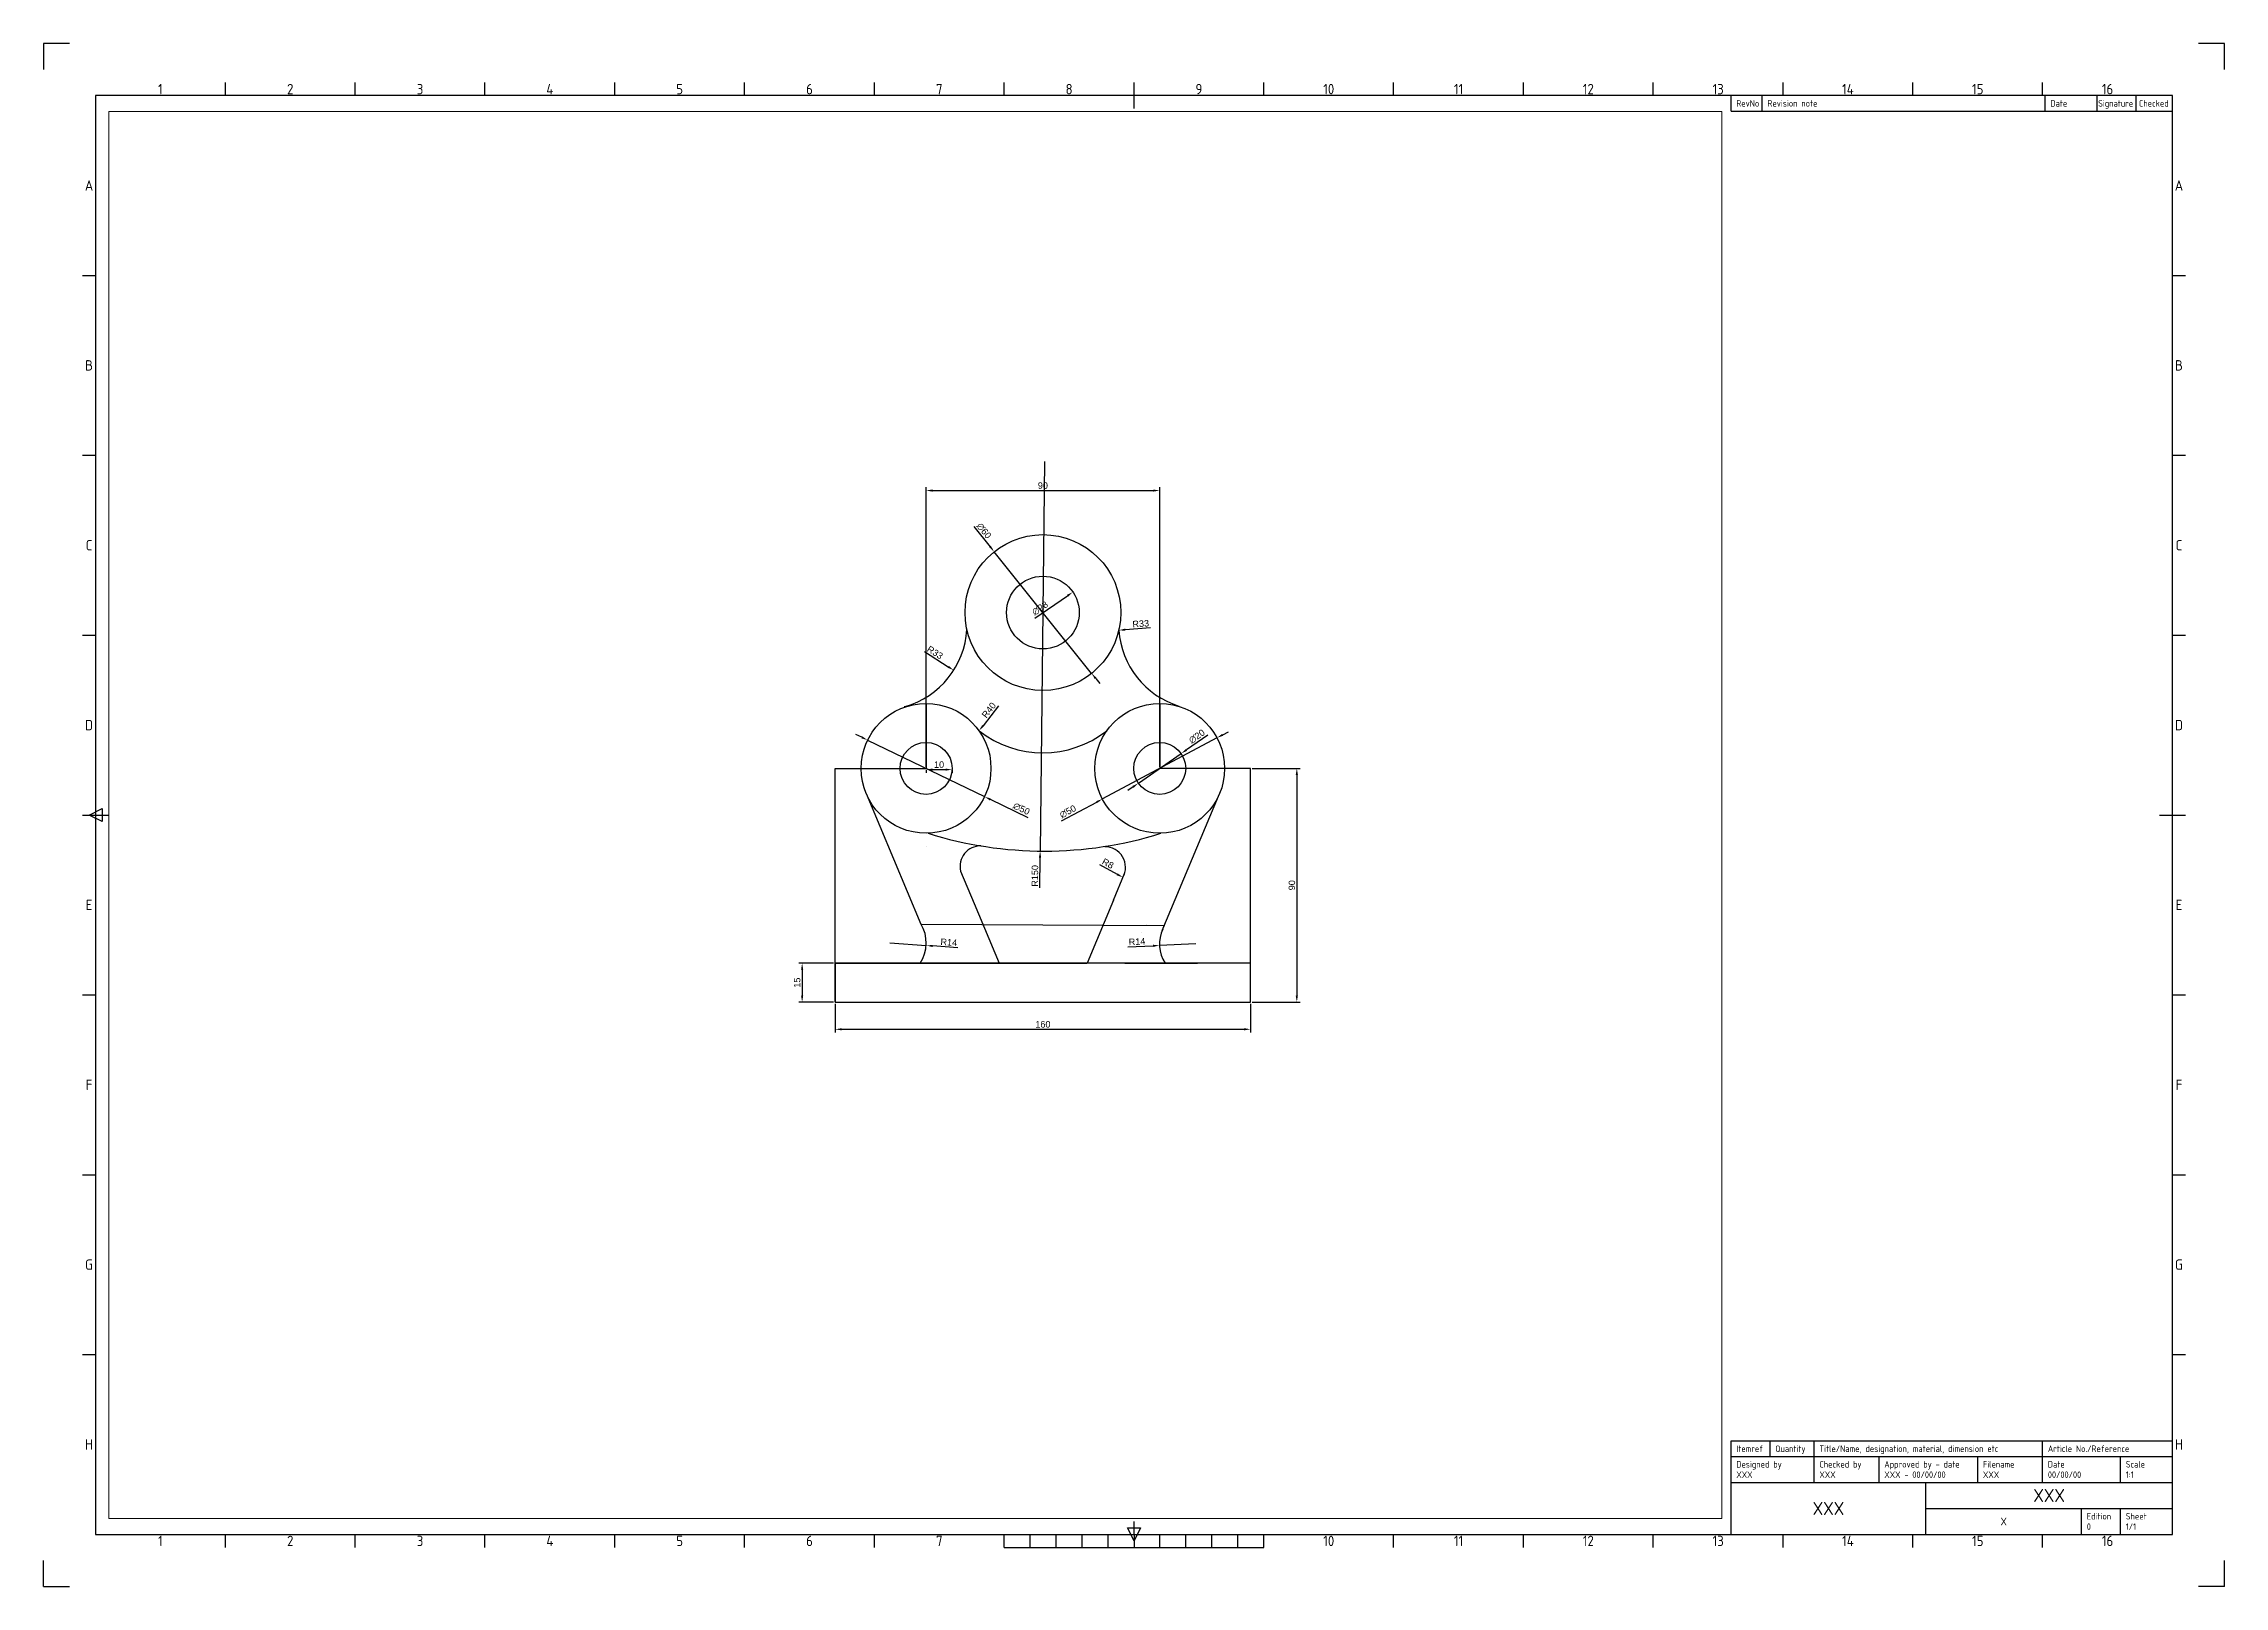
# Paper-space layout 'ISO A1 Layout' of a CAD drawing. Header units: millimetres. Extents: x 0 to 840, y 0 to 594.
import ezdxf
from ezdxf.enums import TextEntityAlignment as Align

# ---------------------------------------------------------------- set-up
doc = ezdxf.new("R2010")
doc.units = ezdxf.units.MM
for name, color, linetype in [('Model-Front', 7, 'Continuous'), ('Title Block', 7, 'Continuous'), ('Viewport', 5, 'Continuous')]:
    doc.layers.add(name, color=color, linetype=linetype)
doc.styles.add('ISO Proportional', font='isocp.shx')
doc.styles.get("Standard").update_dxf_attribs({"font": 'arial.ttf'})
doc.dimstyles.new('ISO-25', dxfattribs={"dimtxt": 2.5, "dimasz": 2.5, "dimexe": 1.25, "dimexo": 0.625, "dimtad": 1, "dimtxsty": 'Standard', "dimcen": 2.5, "dimadec": 0, "dimazin": 0, "dimtfac": 1, "dimtmove": 0, "dimatfit": 3, "dimfxl": 1, "dimarcsym": 0})

# ---------------------------------------------------------------- blocks, each defined once
blk = doc.blocks.new('ISO A1 title block')
at = {"layer": 'Title Block'}
for p, q in [((10, 594), (0, 594)), ((0, 594), (0, 584)), ((840, 594), (830, 594)), ((840, 584), (840, 594)), ((820, 574), (20, 574)), ((20, 574), (20, 20)), ((70, 574), (70, 579)), ((120, 574), (120, 579)), ((170, 574), (170, 579)), ((220, 574), (220, 579)), ((270, 574), (270, 579)), ((320, 574), (320, 579)), ((370, 574), (370, 579)), ((420, 569), (420, 579)), ((470, 574), (470, 579)), ((520, 574), (520, 579)), ((570, 574), (570, 579)), ((620, 574), (620, 579)), ((650, 568), (650, 574)), ((662, 568), (662, 574)), ((670, 574), (670, 579)), ((720, 574), (720, 579)), ((770, 574), (770, 579)), ((771, 568), (771, 574)), ((791, 568), (791, 574)), ((806, 568), (806, 574)), ((820, 20), (820, 574)), ((650, 568), (820, 568)), ((15, 504.75), (20, 504.75)), ((820, 504.75), (825, 504.75)), ((15, 435.5), (20, 435.5)), ((820, 435.5), (825, 435.5)), ((15, 366.25), (20, 366.25)), ((820, 366.25), (825, 366.25)), ((15, 297), (25, 297)), ((17.5, 297), (22.5, 299.5)), ((22.5, 294.5), (17.5, 297)), ((22.5, 299.5), (22.5, 294.5)), ((815, 297), (825, 297)), ((15, 227.75), (20, 227.75)), ((820, 227.75), (825, 227.75)), ((15, 158.5), (20, 158.5)), ((820, 158.5), (825, 158.5)), ((15, 89.25), (20, 89.25)), ((820, 89.25), (825, 89.25)), ((650, 56), (820, 56)), ((650, 50), (650, 56)), ((665, 50), (665, 56)), ((682, 50), (682, 56)), ((770, 50), (770, 56)), ((650, 50), (820, 50)), ((650, 20), (650, 50)), ((682, 40), (682, 50)), ((707, 40), (707, 50)), ((745, 40), (745, 50)), ((770, 40), (770, 50)), ((800, 40), (800, 50)), ((650, 40), (820, 40)), ((725, 20), (725, 40)), ((725, 30), (820, 30)), ((785, 20), (785, 30)), ((800, 20), (800, 30)), ((20, 20), (820, 20)), ((70, 15), (70, 20)), ((120, 15), (120, 20)), ((170, 15), (170, 20)), ((220, 15), (220, 20)), ((270, 15), (270, 20)), ((320, 15), (320, 20)), ((370, 15), (370, 20)), ((380, 15), (380, 20)), ((390, 15), (390, 20)), ((400, 15), (400, 20)), ((410, 15), (410, 20)), ((417.5, 22.5), (422.5, 22.5)), ((420, 17.5), (417.5, 22.5)), ((420, 20), (420, 25)), ((422.5, 22.5), (420, 17.5)), ((420, 20), (420, 15)), ((430, 15), (430, 20)), ((440, 15), (440, 20)), ((450, 15), (450, 20)), ((460, 15), (460, 20)), ((470, 15), (470, 20)), ((520, 15), (520, 20)), ((570, 15), (570, 20)), ((620, 15), (620, 20)), ((670, 15), (670, 20)), ((720, 15), (720, 20)), ((770, 15), (770, 20)), ((0, 0), (0, 10)), ((370, 15), (470, 15)), ((840, 0), (840, 10)), ((0, 0), (10, 0)), ((840, 0), (830, 0))]:
    blk.add_line(p, q, dxfattribs=at)
at = {"layer": 'Title Block', "style": 'ISO Proportional'}
for s, p in [('1', (45, 576.5)), ('2', (95, 576.5)), ('3', (145, 576.5)), ('4', (195, 576.5)), ('5', (245, 576.5)), ('6', (295, 576.5)), ('7', (345, 576.5)), ('8', (395, 576.5)), ('9', (445, 576.5)), ('10', (495, 576.5)), ('11', (545, 576.5)), ('12', (595, 576.5)), ('13', (645, 576.5)), ('14', (695, 576.5)), ('15', (745, 576.5)), ('16', (795, 576.5)), ('A', (17.5, 539.375)), ('A', (822.5, 539.375)), ('B', (17.5, 470.125)), ('B', (822.5, 470.125)), ('C', (17.5, 400.875)), ('C', (822.5, 400.875)), ('D', (17.5, 331.625)), ('D', (822.5, 331.625)), ('E', (17.5, 262.375)), ('E', (822.5, 262.375)), ('F', (17.5, 193.125)), ('F', (822.5, 193.125)), ('G', (17.5, 123.875)), ('G', (822.5, 123.875)), ('H', (17.5, 54.625)), ('H', (822.5, 54.625)), ('1', (45, 17.5)), ('2', (95, 17.5)), ('3', (145, 17.5)), ('4', (195, 17.5)), ('5', (245, 17.5)), ('6', (295, 17.5)), ('7', (345, 17.5)), ('10', (495, 17.5)), ('11', (545, 17.5)), ('12', (595, 17.5)), ('13', (645, 17.5)), ('14', (695, 17.5)), ('15', (745, 17.5)), ('16', (795, 17.5))]:
    blk.add_text(s, height=4, dxfattribs=at).set_placement(p, align=Align.MIDDLE)
for s, p in [('RevNo', (652, 571)), ('Revision note', (664, 571)), ('Date', (773, 571)), ('Signature', (791.361, 571)), ('Checked', (807.083, 571)), ('Itemref', (652, 53)), ('Quantity', (667, 53)), ('Title/Name, designation, material, dimension etc', (684, 53)), ('Article No./Reference', (772, 53)), ('Designed by', (652, 47)), ('Checked by', (684, 47)), ('Approved by - date', (709, 47)), ('Filename', (747, 47)), ('Date', (772, 47)), ('Scale', (802, 47)), ('Edition', (787, 27)), ('Sheet', (802, 27))]:
    blk.add_text(s, height=2.5, dxfattribs=at).set_placement(p, align=Align.MIDDLE_LEFT)
at = {"layer": 'Title Block', "style": 'ISO Proportional', "flags": 8}
for tag, p in [('DESIGNED_BY', (652, 43)), ('CHECKED_BY', (684, 43)), ('APPROVED_BY_DATE', (709, 43)), ('FILENAME', (747, 43)), ('DATE', (772, 43)), ('SCALE', (802, 43)), ('EDITION', (787, 23)), ('SHEET', (802, 23))]:
    blk.add_attdef(tag, text='', height=2.5, dxfattribs=at).set_placement(p, align=Align.MIDDLE_LEFT)
for tag, height, p in [('TITLE', 5, (772.5, 35)), ('OWNER', 5, (687.5, 30)), ('DRAWING_NUMBER', 3, (755, 25))]:
    blk.add_attdef(tag, text='', height=height, dxfattribs=at).set_placement(p, align=Align.MIDDLE)
blk = doc.blocks.new('*D5')
at = {"layer": 'Defpoints', "color": 0, "transparency": 16777216}
for p in [(304.91, 224.95), (464.91, 224.95), (464.91, 214.49)]:
    blk.add_point(p, dxfattribs=at)
at = {"layer": 'Model-Front', "color": 0, "lineweight": -2, "transparency": 16777216}
for p, q in [((304.91, 224.32), (304.91, 213.24)), ((464.91, 224.32), (464.91, 213.24)), ((307.41, 214.49), (462.41, 214.49))]:
    blk.add_line(p, q, dxfattribs=at)
at = {"layer": 'Model-Front', "color": 0, "transparency": 16777216}
for points in [[(307.41, 214.91), (307.41, 214.07), (304.91, 214.49)], [(462.41, 214.91), (462.41, 214.07), (464.91, 214.49)]]:
    blk.add_solid(points, dxfattribs=at)
at = {"layer": 'Model-Front', "color": 0, "transparency": 16777216, "insert": (384.91, 216.39), "char_height": 2.5, "attachment_point": 5}
blk.add_mtext('160', dxfattribs=at)
blk = doc.blocks.new('*D6')
at = {"layer": 'Defpoints', "color": 0, "transparency": 16777216}
for p in [(304.91, 239.95), (292.17, 224.95), (304.91, 224.95)]:
    blk.add_point(p, dxfattribs=at)
at = {"layer": 'Model-Front', "color": 0, "lineweight": -2, "transparency": 16777216}
for p, q in [((304.29, 239.95), (290.92, 239.95)), ((292.17, 237.45), (292.17, 227.45)), ((304.29, 224.95), (290.92, 224.95))]:
    blk.add_line(p, q, dxfattribs=at)
at = {"layer": 'Model-Front', "color": 0, "transparency": 16777216}
for points in [[(291.75, 237.45), (292.59, 237.45), (292.17, 239.95)], [(291.75, 227.45), (292.59, 227.45), (292.17, 224.95)]]:
    blk.add_solid(points, dxfattribs=at)
at = {"layer": 'Model-Front', "color": 0, "transparency": 16777216, "insert": (290.27, 232.45), "char_height": 2.5, "attachment_point": 5, "rotation": 90}
blk.add_mtext('15', dxfattribs=at)
blk = doc.blocks.new('*D7')
at = {"layer": 'Defpoints', "color": 0, "transparency": 16777216}
for p in [(408.72, 276.81), (415.74, 272.97)]:
    blk.add_point(p, dxfattribs=at)
at = {"layer": 'Model-Front', "color": 0, "lineweight": -2, "transparency": 16777216}
blk.add_line((406.72, 277.9), (413.55, 274.17), dxfattribs=at)
at = {"layer": 'Model-Front', "color": 0, "transparency": 16777216}
blk.add_solid([(413.75, 274.53), (413.35, 273.8), (415.74, 272.97)], dxfattribs=at)
at = {"layer": 'Model-Front', "color": 0, "transparency": 16777216, "insert": (409.95, 278.3), "char_height": 2.5, "attachment_point": 5, "rotation": 331.32032}
blk.add_mtext('R8', dxfattribs=at)
blk = doc.blocks.new('*D8')
at = {"layer": 'Defpoints', "color": 0, "transparency": 16777216}
for p in [(464.91, 314.95), (464.91, 224.95), (482.72, 224.95)]:
    blk.add_point(p, dxfattribs=at)
at = {"layer": 'Model-Front', "color": 0, "lineweight": -2, "transparency": 16777216}
for p, q in [((465.54, 314.95), (483.97, 314.95)), ((482.72, 312.45), (482.72, 227.45)), ((465.54, 224.95), (483.97, 224.95))]:
    blk.add_line(p, q, dxfattribs=at)
at = {"layer": 'Model-Front', "color": 0, "transparency": 16777216}
for points in [[(482.3, 312.45), (483.14, 312.45), (482.72, 314.95)], [(482.3, 227.45), (483.14, 227.45), (482.72, 224.95)]]:
    blk.add_solid(points, dxfattribs=at)
at = {"layer": 'Model-Front', "color": 0, "transparency": 16777216, "insert": (480.82, 269.95), "char_height": 2.5, "attachment_point": 5, "rotation": 90}
blk.add_mtext('90', dxfattribs=at)
blk = doc.blocks.new('*D9')
at = {"layer": 'Defpoints', "color": 0, "transparency": 16777216}
for p in [(438.13, 320.64), (421.69, 309.26)]:
    blk.add_point(p, dxfattribs=at)
at = {"layer": 'Model-Front', "color": 0, "lineweight": -2, "transparency": 16777216}
for p, q in [((448.45, 327.78), (440.19, 322.06)), ((421.69, 309.26), (438.13, 320.64)), ((419.64, 307.83), (417.58, 306.41))]:
    blk.add_line(p, q, dxfattribs=at)
at = {"layer": 'Model-Front', "color": 0, "transparency": 16777216}
for points in [[(439.95, 322.41), (440.43, 321.72), (438.13, 320.64)], [(419.4, 308.17), (419.87, 307.49), (421.69, 309.26)]]:
    blk.add_solid(points, dxfattribs=at)
at = {"layer": 'Model-Front', "color": 0, "transparency": 16777216, "insert": (444.22, 327.25), "char_height": 2.5, "attachment_point": 5, "rotation": 34.69776}
blk.add_mtext('∅20', dxfattribs=at)
blk = doc.blocks.new('*D10')
at = {"layer": 'Defpoints', "color": 0, "transparency": 16777216}
for p in [(339.91, 314.95), (349.91, 314.95), (349.91, 314.48)]:
    blk.add_point(p, dxfattribs=at)
at = {"layer": 'Model-Front', "color": 0, "lineweight": -2, "transparency": 16777216}
for p, q in [((339.91, 314.32), (339.91, 313.23)), ((342.41, 314.48), (347.41, 314.48)), ((349.91, 314.32), (349.91, 313.23))]:
    blk.add_line(p, q, dxfattribs=at)
at = {"layer": 'Model-Front', "color": 0, "transparency": 16777216}
for points in [[(342.41, 314.89), (342.41, 314.06), (339.91, 314.48)], [(347.41, 314.89), (347.41, 314.06), (349.91, 314.48)]]:
    blk.add_solid(points, dxfattribs=at)
at = {"layer": 'Model-Front', "color": 0, "transparency": 16777216, "insert": (344.91, 316.38), "char_height": 2.5, "attachment_point": 5}
blk.add_mtext('10', dxfattribs=at)
blk = doc.blocks.new('*D11')
at = {"layer": 'Defpoints', "color": 0, "transparency": 16777216}
for p in [(317.41, 325.83), (362.42, 304.07)]:
    blk.add_point(p, dxfattribs=at)
at = {"layer": 'Model-Front', "color": 0, "lineweight": -2, "transparency": 16777216}
for p, q in [((315.15, 326.92), (312.9, 328.01)), ((317.41, 325.83), (362.42, 304.07)), ((379.18, 295.96), (364.67, 302.98))]:
    blk.add_line(p, q, dxfattribs=at)
at = {"layer": 'Model-Front', "color": 0, "transparency": 16777216}
for points in [[(315.34, 327.29), (314.97, 326.54), (317.41, 325.83)], [(364.85, 303.35), (364.49, 302.6), (362.42, 304.07)]]:
    blk.add_solid(points, dxfattribs=at)
at = {"layer": 'Model-Front', "color": 0, "transparency": 16777216, "insert": (376.65, 299.38), "char_height": 2.5, "attachment_point": 5, "rotation": 334.19796}
blk.add_mtext('∅50', dxfattribs=at)
blk = doc.blocks.new('*D12')
at = {"layer": 'Defpoints', "color": 0, "transparency": 16777216}
for p in [(451.97, 326.72), (407.86, 303.18)]:
    blk.add_point(p, dxfattribs=at)
at = {"layer": 'Model-Front', "color": 0, "lineweight": -2, "transparency": 16777216}
for p, q in [((454.18, 327.89), (456.38, 329.07)), ((451.97, 326.72), (407.86, 303.18)), ((392.12, 294.78), (405.65, 302))]:
    blk.add_line(p, q, dxfattribs=at)
at = {"layer": 'Model-Front', "color": 0, "transparency": 16777216}
for points in [[(453.98, 328.26), (454.37, 327.53), (451.97, 326.72)], [(405.45, 302.37), (405.85, 301.63), (407.86, 303.18)]]:
    blk.add_solid(points, dxfattribs=at)
at = {"layer": 'Model-Front', "color": 0, "transparency": 16777216, "insert": (394.52, 298.3), "char_height": 2.5, "attachment_point": 5, "rotation": 28.08345}
blk.add_mtext('∅50', dxfattribs=at)
blk = doc.blocks.new('*D13')
at = {"layer": 'Defpoints', "color": 0, "transparency": 16777216}
for p in [(396.48, 382.83), (373.35, 367.06)]:
    blk.add_point(p, dxfattribs=at)
at = {"layer": 'Model-Front', "color": 0, "lineweight": -2, "transparency": 16777216}
blk.add_line((381.79, 372.82), (394.41, 381.43), dxfattribs=at)
at = {"layer": 'Model-Front', "color": 0, "transparency": 16777216}
blk.add_solid([(394.18, 381.77), (394.65, 381.08), (396.48, 382.83)], dxfattribs=at)
at = {"layer": 'Model-Front', "color": 0, "transparency": 16777216, "insert": (383.8, 376.58), "char_height": 2.5, "attachment_point": 5, "rotation": 34.28571}
blk.add_mtext('∅28', dxfattribs=at)
blk = doc.blocks.new('*D14')
at = {"layer": 'Defpoints', "color": 0, "transparency": 16777216}
for p in [(366.15, 398.36), (403.68, 351.54)]:
    blk.add_point(p, dxfattribs=at)
at = {"layer": 'Model-Front', "color": 0, "lineweight": -2, "transparency": 16777216}
for p, q in [((358.31, 408.14), (364.59, 400.31)), ((403.68, 351.54), (366.15, 398.36)), ((405.24, 349.59), (406.8, 347.64))]:
    blk.add_line(p, q, dxfattribs=at)
at = {"layer": 'Model-Front', "color": 0, "transparency": 16777216}
for points in [[(364.91, 400.57), (364.26, 400.05), (366.15, 398.36)], [(405.56, 349.85), (404.91, 349.33), (403.68, 351.54)]]:
    blk.add_solid(points, dxfattribs=at)
at = {"layer": 'Model-Front', "color": 0, "transparency": 16777216, "insert": (362.2, 406.43), "char_height": 2.5, "attachment_point": 5, "rotation": 308.71142}
blk.add_mtext('∅60', dxfattribs=at)
blk = doc.blocks.new('*D15')
at = {"layer": 'Defpoints', "color": 0, "transparency": 16777216}
for p in [(322.69, 370.44), (350.55, 352.74)]:
    blk.add_point(p, dxfattribs=at)
at = {"layer": 'Model-Front', "color": 0, "lineweight": -2, "transparency": 16777216}
blk.add_line((339.29, 359.89), (348.44, 354.08), dxfattribs=at)
at = {"layer": 'Model-Front', "color": 0, "transparency": 16777216}
blk.add_solid([(348.66, 354.43), (348.21, 353.73), (350.55, 352.74)], dxfattribs=at)
at = {"layer": 'Model-Front', "color": 0, "transparency": 16777216, "insert": (343.35, 359.56), "char_height": 2.5, "attachment_point": 5, "rotation": 327.572}
blk.add_mtext('R33', dxfattribs=at)
blk = doc.blocks.new('*D16')
at = {"layer": 'Defpoints', "color": 0, "transparency": 16777216}
for p in [(447.06, 370.45), (414.14, 368.16)]:
    blk.add_point(p, dxfattribs=at)
at = {"layer": 'Model-Front', "color": 0, "lineweight": -2, "transparency": 16777216}
blk.add_line((426.33, 369.01), (416.63, 368.33), dxfattribs=at)
at = {"layer": 'Model-Front', "color": 0, "transparency": 16777216}
blk.add_solid([(416.6, 368.75), (416.66, 367.92), (414.14, 368.16)], dxfattribs=at)
at = {"layer": 'Model-Front', "color": 0, "transparency": 16777216, "insert": (422.59, 370.66), "char_height": 2.5, "attachment_point": 5, "rotation": 3.97921}
blk.add_mtext('R33', dxfattribs=at)
blk = doc.blocks.new('*D17')
at = {"layer": 'Defpoints', "color": 0, "transparency": 16777216}
for p in [(384.91, 360.95), (360.3, 329.42)]:
    blk.add_point(p, dxfattribs=at)
at = {"layer": 'Model-Front', "color": 0, "lineweight": -2, "transparency": 16777216}
blk.add_line((367.82, 339.05), (361.84, 331.39), dxfattribs=at)
at = {"layer": 'Model-Front', "color": 0, "transparency": 16777216}
blk.add_solid([(361.51, 331.64), (362.17, 331.13), (360.3, 329.42)], dxfattribs=at)
at = {"layer": 'Model-Front', "color": 0, "transparency": 16777216, "insert": (364.1, 337.37), "char_height": 2.5, "attachment_point": 5, "rotation": 52.02612}
blk.add_mtext('R40', dxfattribs=at)
blk = doc.blocks.new('*D18')
at = {"layer": 'Defpoints', "color": 0, "transparency": 16777216}
for p in [(385.54, 433.1), (383.84, 283.11)]:
    blk.add_point(p, dxfattribs=at)
at = {"layer": 'Model-Front', "color": 0, "lineweight": -2, "transparency": 16777216}
for p, q in [((385.54, 433.1), (383.84, 283.11)), ((383.68, 268.96), (383.81, 280.61))]:
    blk.add_line(p, q, dxfattribs=at)
at = {"layer": 'Model-Front', "color": 0, "transparency": 16777216}
blk.add_solid([(383.39, 280.62), (384.23, 280.61), (383.84, 283.11)], dxfattribs=at)
at = {"layer": 'Model-Front', "color": 0, "transparency": 16777216, "insert": (381.83, 273.56), "char_height": 2.5, "attachment_point": 5, "rotation": 89.34952}
blk.add_mtext('R150', dxfattribs=at)
blk = doc.blocks.new('*D19')
at = {"layer": 'Defpoints', "color": 0, "transparency": 16777216}
for p in [(429.91, 421.92), (339.91, 314.95), (429.91, 314.95)]:
    blk.add_point(p, dxfattribs=at)
at = {"layer": 'Model-Front', "color": 0, "lineweight": -2, "transparency": 16777216}
for p, q in [((339.91, 315.57), (339.91, 423.17)), ((342.41, 421.92), (427.41, 421.92)), ((429.91, 315.57), (429.91, 423.17))]:
    blk.add_line(p, q, dxfattribs=at)
at = {"layer": 'Model-Front', "color": 0, "transparency": 16777216}
for points in [[(342.41, 422.34), (342.41, 421.51), (339.91, 421.92)], [(427.41, 422.34), (427.41, 421.51), (429.91, 421.92)]]:
    blk.add_solid(points, dxfattribs=at)
at = {"layer": 'Model-Front', "color": 0, "transparency": 16777216, "insert": (384.91, 423.83), "char_height": 2.5, "attachment_point": 5}
blk.add_mtext('90', dxfattribs=at)
blk = doc.blocks.new('*D20')
at = {"layer": 'Defpoints', "color": 0, "transparency": 16777216}
for p in [(325.98, 247.75), (339.95, 246.75)]:
    blk.add_point(p, dxfattribs=at)
at = {"layer": 'Model-Front', "color": 0, "lineweight": -2, "transparency": 16777216}
for p, q in [((325.98, 247.75), (339.95, 246.75)), ((352.13, 245.87), (342.44, 246.57))]:
    blk.add_line(p, q, dxfattribs=at)
at = {"layer": 'Model-Front', "color": 0, "transparency": 16777216}
blk.add_solid([(342.47, 246.98), (342.41, 246.15), (339.95, 246.75)], dxfattribs=at)
at = {"layer": 'Model-Front', "color": 0, "transparency": 16777216, "insert": (348.67, 248), "char_height": 2.5, "attachment_point": 5, "rotation": 355.89036}
blk.add_mtext('R14', dxfattribs=at)
blk = doc.blocks.new('*D21')
at = {"layer": 'Defpoints', "color": 0, "transparency": 16777216}
for p in [(429.84, 246.75), (443.82, 247.36)]:
    blk.add_point(p, dxfattribs=at)
at = {"layer": 'Model-Front', "color": 0, "lineweight": -2, "transparency": 16777216}
for p, q in [((417.63, 246.22), (427.34, 246.64)), ((443.82, 247.36), (429.84, 246.75))]:
    blk.add_line(p, q, dxfattribs=at)
at = {"layer": 'Model-Front', "color": 0, "transparency": 16777216}
blk.add_solid([(427.32, 247.06), (427.36, 246.22), (429.84, 246.75)], dxfattribs=at)
at = {"layer": 'Model-Front', "color": 0, "transparency": 16777216, "insert": (421.16, 248.25), "char_height": 2.5, "attachment_point": 5, "rotation": 2.48695}
blk.add_mtext('R14', dxfattribs=at)

psp = doc.layouts.new('ISO A1 Layout')

# ---------------------------------------------------------------- linework, layer by layer
at = {"layer": 'Model-Front'}
for p, q in [((370.913, 374.948), (370.734, 374.948)), ((355.691, 368.16), (355.612, 368.16)), ((331.453, 338.745), (332.945, 338.957)), ((339.913, 339.948), (339.913, 314.948)), ((429.913, 339.948), (429.913, 314.948)), ((437.317, 338.92), (437.291, 338.834)), ((304.913, 224.948), (304.913, 314.948)), ((304.913, 314.948), (339.913, 314.948)), ((464.913, 314.948), (429.913, 314.948)), ((464.913, 224.948), (464.913, 314.948)), ((316.858, 305.281), (337.938, 255.005)), ((452.467, 304.163), (430.779, 252.443)), ((339.913, 284.948), (339.913, 284.948)), ((360.996, 285.125), (360.996, 285.204)), ((402.692, 283.938), (402.692, 284.087)), ((408.724, 284.806), (408.724, 284.905)), ((409.749, 285.048), (409.749, 285.069)), ((353.221, 275.321), (353.18, 275.418)), ((353.221, 275.321), (358.406, 262.918)), ((412.081, 264.233), (416.382, 274.491)), ((358.406, 262.918), (368.01, 239.948)), ((412.081, 264.233), (401.897, 239.948)), ((337.886, 254.986), (337.938, 255.005)), ((337.886, 254.986), (431.86, 254.47)), ((424.772, 254.743), (424.837, 254.743)), ((423.023, 251.629), (423.047, 251.629)), ((464.913, 239.948), (304.913, 239.948)), ((304.913, 239.948), (304.913, 224.948)), ((304.913, 239.948), (384.913, 239.948)), ((344.19, 240.094), (344.251, 239.946)), ((344.19, 240.094), (344.251, 239.948)), ((344.25, 239.948), (344.251, 239.946)), ((344.251, 239.946), (344.251, 239.948)), ((384.913, 239.948), (401.813, 239.948)), ((416.462, 239.948), (430.462, 239.948)), ((416.462, 239.948), (430.462, 239.948)), ((430.462, 239.948), (444.462, 239.948)), ((464.913, 224.948), (464.913, 239.948)), ((464.913, 224.948), (464.913, 239.948)), ((304.913, 224.948), (464.913, 224.948))]:
    psp.add_line(p, q, dxfattribs=at)
for centre, radius in [((384.913, 374.948), 30), ((384.913, 374.948), 14), ((339.913, 314.948), 25), ((429.913, 314.948), 25), ((339.913, 314.948), 10), ((429.913, 314.948), 10)]:
    psp.add_circle(centre, radius, dxfattribs=at)
for centre, radius, start, end in [((322.691, 370.437), 33, 286.184769, 356.512337), ((447.056, 370.451), 33, 183.979212, 252.836187), ((384.913, 360.948), 40, 232.026115, 307.973885), ((385.541, 433.103), 150, 252.608807, 287.379882), ((360.996, 277.125), 8, 90, 192.322976), ((408.724, 276.806), 8, 331.320318, 90), ((325.984, 247.75), 14, 326.131735, 31.688247), ((443.823, 247.357), 14, 155.803527, 211.953872)]:
    psp.add_arc(centre, radius, start, end, dxfattribs=at)

# ---------------------------------------------------------------- block references
at = {"layer": 'Title Block'}
ref = psp.add_blockref('ISO A1 title block', (0, 0), dxfattribs=at)
ref.add_attrib('CHECKED_BY', 'XXX', dxfattribs={"height": 2.5, "style": 'ISO Proportional'}).set_placement((684, 43), align=Align.MIDDLE_LEFT)
ref.add_attrib('OWNER', 'XXX', dxfattribs={"height": 5, "style": 'ISO Proportional'}).set_placement((687.5, 30), align=Align.MIDDLE)
ref.add_attrib('DESIGNED_BY', 'XXX', dxfattribs={"height": 2.5, "style": 'ISO Proportional'}).set_placement((652, 43), align=Align.MIDDLE_LEFT)
ref.add_attrib('FILENAME', 'XXX', dxfattribs={"height": 2.5, "style": 'ISO Proportional'}).set_placement((747, 43), align=Align.MIDDLE_LEFT)
ref.add_attrib('DRAWING_NUMBER', 'X', dxfattribs={"height": 3, "style": 'ISO Proportional'}).set_placement((755, 25), align=Align.MIDDLE)
ref.add_attrib('APPROVED_BY_DATE', 'XXX - 00/00/00', dxfattribs={"height": 2.5, "style": 'ISO Proportional'}).set_placement((709, 43), align=Align.MIDDLE_LEFT)
ref.add_attrib('TITLE', 'XXX', dxfattribs={"height": 5, "style": 'ISO Proportional'}).set_placement((772.5, 35), align=Align.MIDDLE)
ref.add_attrib('DATE', '00/00/00', dxfattribs={"height": 2.5, "style": 'ISO Proportional'}).set_placement((772, 43), align=Align.MIDDLE_LEFT)
ref.add_attrib('EDITION', '0', dxfattribs={"height": 2.5, "style": 'ISO Proportional'}).set_placement((787, 23), align=Align.MIDDLE_LEFT)
ref.add_attrib('SHEET', '1/1', dxfattribs={"height": 2.5, "style": 'ISO Proportional'}).set_placement((802, 23), align=Align.MIDDLE_LEFT)
ref.add_attrib('SCALE', '1:1', dxfattribs={"height": 2.5, "style": 'ISO Proportional'}).set_placement((802, 43), align=Align.MIDDLE_LEFT)

# ---------------------------------------------------------------- dimensions: what is measured, and where the dimension line sits
at = {"layer": 'Model-Front'}
for center, mpoint, picture, middle in [((385.541, 433.103), (383.839, 283.113), '*D18', (381.829, 273.556)), ((325.984, 247.75), (339.948, 246.746), '*D20', (348.667, 248.005)), ((443.823, 247.357), (429.836, 246.749), '*D21', (421.156, 248.254))]:
    dim = psp.add_radius_dim(center=center, mpoint=mpoint, dimstyle='ISO-25', dxfattribs=at)
    dim.commit()
    dim.dimension.update_dxf_attribs({"geometry": picture, "text_midpoint": middle})
for base, p1, p2, picture, middle in [((429.913, 421.924), (339.913, 314.948), (429.913, 314.948), '*D19', (384.913, 423.826)), ((349.913, 314.478), (339.913, 314.948), (349.913, 314.948), '*D10', (344.913, 316.379)), ((464.913, 214.49), (304.913, 224.948), (464.913, 224.948), '*D5', (384.913, 216.391))]:
    dim = psp.add_linear_dim(base=base, p1=p1, p2=p2, dimstyle='ISO-25', dxfattribs=at)
    dim.commit()
    dim.dimension.update_dxf_attribs({"geometry": picture, "text_midpoint": middle})
for p1, p2, picture, middle in [((403.675, 351.538), (366.151, 398.357), '*D14', (360.666, 405.201)), ((373.346, 367.061), (396.481, 382.834), '*D13', (384.913, 374.948)), ((317.406, 325.829), (362.421, 304.066), '*D11', (375.787, 297.604)), ((451.97, 326.717), (407.857, 303.179), '*D12', (395.445, 296.556))]:
    dim = psp.add_diameter_dim_2p(p1=p1, p2=p2, dimstyle='ISO-25', dxfattribs=at)
    dim.commit()
    dim.dimension.update_dxf_attribs({"geometry": picture, "text_midpoint": middle, "dimtype": 163})
for center, mpoint, picture, middle in [((322.691, 370.437), (350.545, 352.741), '*D15', (342.335, 357.957)), ((447.056, 370.451), (414.135, 368.16), '*D16', (422.726, 368.758)), ((384.913, 360.948), (360.301, 329.416), '*D17', (365.597, 336.201)), ((408.724, 276.806), (415.743, 272.967), '*D7', (409.037, 276.635))]:
    dim = psp.add_radius_dim(center=center, mpoint=mpoint, dimstyle='ISO-25', dxfattribs=at)
    dim.commit()
    dim.dimension.update_dxf_attribs({"geometry": picture, "text_midpoint": middle, "dimtype": 164})
dim = psp.add_diameter_dim_2p(p1=(421.692, 309.255), p2=(438.135, 320.64), dimstyle='ISO-25', dxfattribs=at)
dim.commit()
dim.dimension.update_dxf_attribs({"geometry": '*D9', "text_midpoint": (445.346, 325.633)})
for base, p1, p2, picture, middle in [((482.721, 224.948), (464.913, 314.948), (464.913, 224.948), '*D8', (480.819, 269.948)), ((292.168, 224.948), (304.913, 239.948), (304.913, 224.948), '*D6', (290.267, 232.448))]:
    dim = psp.add_linear_dim(base=base, p1=p1, p2=p2, angle=90, dimstyle='ISO-25', dxfattribs=at)
    dim.commit()
    dim.dimension.update_dxf_attribs({"geometry": picture, "text_midpoint": middle})

# ---------------------------------------------------------------- viewports
at = {"layer": 'Viewport'}
psp.add_viewport(center=(335.807, 297.043), size=(621.272, 541.73923), view_center_point=(210.196, 175.043), view_height=541.73923, dxfattribs=at)

doc.saveas('drawing.dxf')
